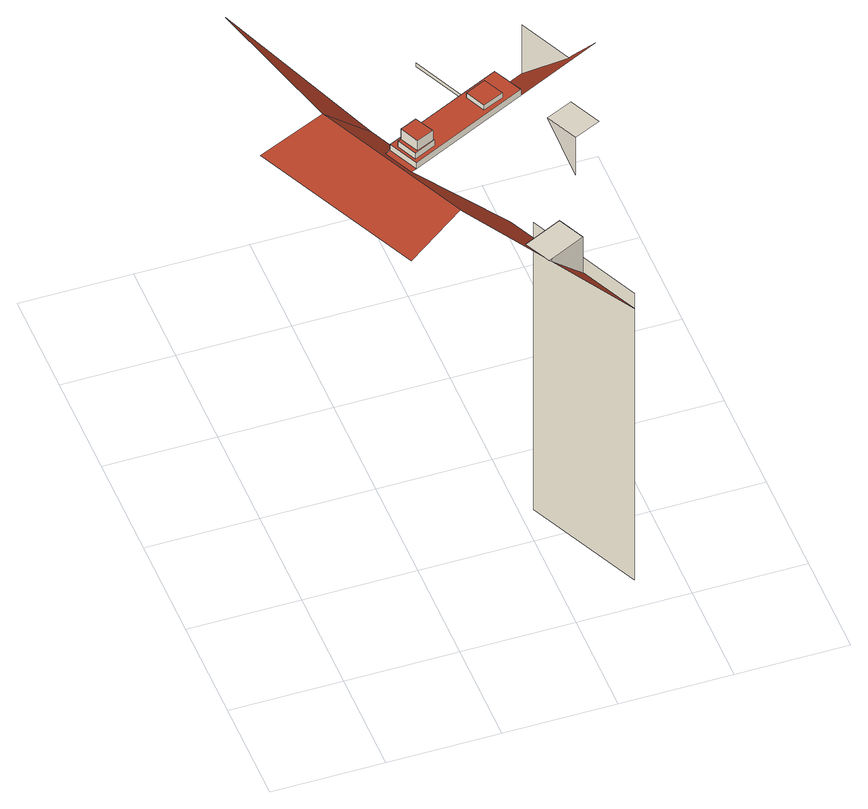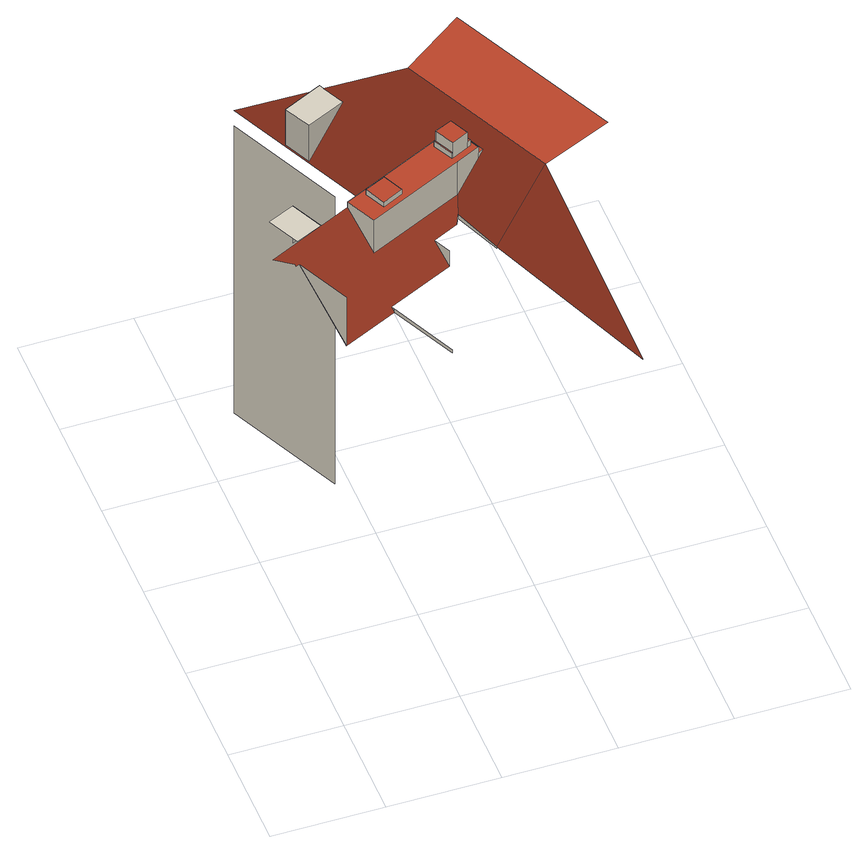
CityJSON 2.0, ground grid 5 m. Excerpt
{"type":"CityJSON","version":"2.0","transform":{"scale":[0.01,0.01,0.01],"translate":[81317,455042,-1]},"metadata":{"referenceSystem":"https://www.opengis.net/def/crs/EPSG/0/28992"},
"CityObjects":{
"building1":{"type":"Building","attributes":{"Volume":104797.07,"Dakoppervlakte":8542.52,"Muuroppervlakte":13883.88,"Vloeroppervlakte":5073.26,"hoogte_Z_max_in_m_NAP":34.28,"GEB_DOEL":"kantoorfunctie - kantoorfunctie,woonfunctie","yearOfConstruction":1620,"measuredHeight":34.75},"children":["building1-1"],"geometry":[{"type":"MultiSurface","lod":"2","boundaries":[[[0,1,2,3]],[[4,5,6]],[[6,7,8,4]],[[8,9,10,4]],[[11,12,13,14]],[[14,13,15,16]],[[17,18,5,4,10]],[[19,20,21,11]],[[22,2,23]],[[24,25,26,12,11,21]],[[20,27,24,21]],[[28,27,20,19]],[[29,25,28,19,11,14,16,30]],[[16,15,31,30]],[[29,32,26,25]],[[25,24,27,28]],[[30,31,32,29]],[[33,34,35,23]],[[36,34,33]],[[37,38,39,40,41,7,6,5,18,33,23,2,1,42,43]],[[44,45,17,10,9],[46,47,48,49],[12,26,32,31,15,13]],[[50,51,52,53,43,42]],[[53,37,43]],[[54,55,56]],[[51,39,38,52]],[[9,8,57,44]],[[52,38,37,53]],[[18,17,45,58]],[[48,59,60,49]],[[61,62,63,64]],[[59,65,66,60]],[[47,65,59,48]],[[49,60,66,46]],[[46,66,65,47]],[[57,67,68,69,70,71,72,73,54,56,36,33,18,58]],[[74,75,76,72]],[[58,45,44,57]],[[72,76,73]],[[77,78,79]],[[78,80,81,79]],[[70,82,71]]],"semantics":{"surfaces":[{"type":"RoofSurface"},{"type":"WallSurface"}],"values":[0,1,0,1,1,1,1,1,0,1,0,1,0,1,1,1,1,1,1,0,0,null,null,1,null,1,null,1,1,1,0,1,1,1,0,1,1,1,null,null,1]}}]},
"building1-1":{"type":"BuildingInstallation","parents":["building1"],"geometry":[{"type":"MultiSurface","lod":"2","boundaries":[[[50,51,52,53,43,42]],[[51,39,38,52]],[[52,38,37,53]],[[39,51,50]],[[53,37,43]]],"semantics":{"surfaces":[{"type":"RoofSurface"},{"type":"WallSurface"}],"values":[0,1,1,1,1]}}]}
},
"vertices":[
[380,249,2080],[667,456,2080],[332,1167,2080],[13,1027,2080],[540,946,2010],[540,946,1982],[516,935,2010],[580,798,2010],[604,809,2010],[604,809,2042],[540,946,2042],[582,933,2072],[582,933,2042],[566,925,2042],[566,925,2072],[609,833,2042],[609,833,2072],[648,997,2042],[648,997,1857],[623,846,2072],[623,846,2127],[582,933,2127],[247,2094,1801],[581,1277,1795],[659,969,2127],[659,969,2072],[659,969,2042],[701,882,2127],[701,882,2072],[664,972,2072],[708,880,2072],[708,880,2042],[664,972,2042],[670,1060,1808],[670,1060,1786],[581,1277,1786],[686,1092,1786],[1089,448,1684],[1146,327,1684],[985,251,1871],[1274,65,1680],[972,707,1680],[961,267,1887],[914,366,1887],[1146,1064,2042],[1082,1200,2042],[1017,1140,2042],[1061,1047,2042],[966,1003,2042],[923,1096,2042],[971,245,1887],[985,251,1887],[1146,327,1887],[1089,448,1887],[765,1224,1698],[765,1224,1786],[802,1146,1786],[1146,1064,2010],[1082,1200,1857],[966,1003,2068],[923,1096,2068],[1058,672,1680],[1303,149,1680],[1303,149,53],[1058,672,53],[1061,1047,2068],[1017,1140,2068],[1533,1245,2010],[1442,1254,1963],[1439,1261,1955],[1422,1253,1955],[1307,1497,1680],[1059,1381,1680],[1066,1366,1698],[918,1682,1680],[918,1682,1698],[1059,1381,1698],[1311,869,1684],[1311,869,1895],[1243,1014,1895],[1431,925,1895],[1363,1070,1895],[1307,1497,1955]
]}
